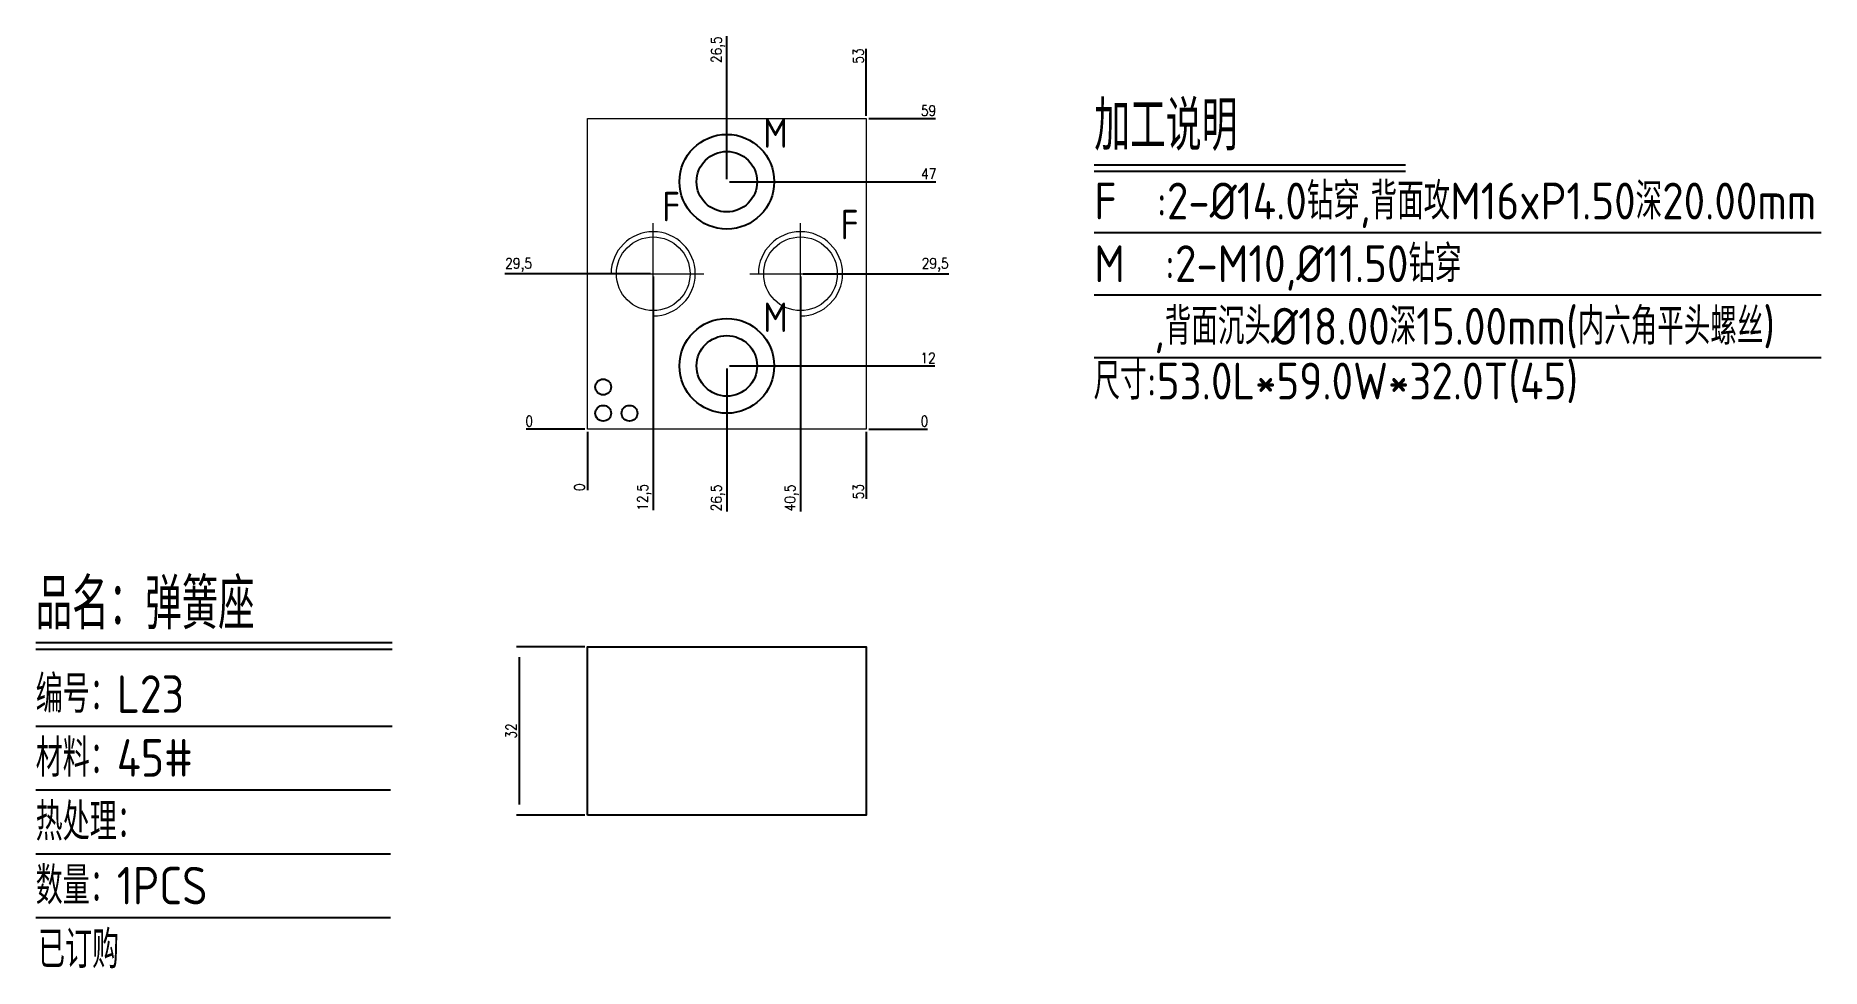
# Model space of a CAD drawing. Header units: millimetres. Extents: x 97381 to 97720, y -16809 to -16632.
import ezdxf
from ezdxf.enums import TextEntityAlignment as Align

# ---------------------------------------------------------------- set-up
doc = ezdxf.new("R2010")
doc.units = ezdxf.units.MM
for name, pattern in [('CENTER', [0]), ('DASHED', [0]), ('HIDDEN', [0])]:
    doc.linetypes.add(name, pattern=pattern)
for name, color, linetype in [('B2', 255, 'Continuous'), ('B2_O', 40, 'Continuous'), ('DIM', 4, 'Continuous'), ('TEXT', 4, 'Continuous')]:
    doc.layers.add(name, color=color, linetype=linetype)
doc.styles.add('gbenor', font='gbenor.shx', dxfattribs={"bigfont": 'gbcbig.shx'})
doc.styles.get("Standard").update_dxf_attribs({"font": 'txt.shx', "width": 0.85, "bigfont": 'ctxt.shx'})
doc.dimstyles.new('T-2-WX', dxfattribs={"dimtxt": 2, "dimasz": 2, "dimexe": 0.5, "dimexo": 0.5, "dimgap": 0.5, "dimtad": 1, "dimtxsty": 'Standard', "dimblk": 'OPEN30', "dimcen": 0, "dimazin": 3, "dimtfac": 1, "dimtmove": 0, "dimatfit": 3, "dimldrblk": 'OPEN30', "dimlwd": -1, "dimlwe": -1})

# ---------------------------------------------------------------- blocks, each defined once
blk = doc.blocks.new('*D7579')
at = {"layer": 'Defpoints', "color": 0}
for p in [(97485.47, -16706.47), (97538.47, -16706.47), (97548.47, -16706.47)]:
    blk.add_point(p, dxfattribs=at)
at = {"layer": 'DIM', "color": 0}
blk.add_line((97538.97, -16706.47), (97550.1, -16706.47), dxfattribs=at)
at = {"layer": 'DIM', "color": 0, "insert": (97549.53, -16704.97), "char_height": 2, "attachment_point": 5}
blk.add_mtext('0', dxfattribs=at)
blk = doc.blocks.new('_Open30')
blk = doc.blocks.new('*D7580')
at = {"layer": 'Defpoints', "color": 0}
for p in [(97511.97, -16694.47), (97548.47, -16694.47), (97485.47, -16706.47)]:
    blk.add_point(p, dxfattribs=at)
at = {"layer": 'DIM', "color": 0}
blk.add_line((97512.47, -16694.47), (97551.48, -16694.47), dxfattribs=at)
at = {"layer": 'DIM', "color": 0, "insert": (97550.22, -16692.97), "char_height": 2, "attachment_point": 5}
blk.add_mtext('12', dxfattribs=at)
blk = doc.blocks.new('*D7581')
at = {"layer": 'Defpoints', "color": 0}
for p in [(97525.97, -16676.97), (97548.47, -16676.97), (97485.47, -16706.47)]:
    blk.add_point(p, dxfattribs=at)
at = {"layer": 'DIM', "color": 0}
blk.add_line((97526.47, -16676.97), (97554.15, -16676.97), dxfattribs=at)
at = {"layer": 'DIM', "color": 0, "insert": (97551.56, -16675.28), "char_height": 2, "attachment_point": 5}
blk.add_mtext('29,5', dxfattribs=at)
blk = doc.blocks.new('*D7582')
at = {"layer": 'Defpoints', "color": 0}
for p in [(97511.97, -16659.47), (97548.47, -16659.47), (97485.47, -16706.47)]:
    blk.add_point(p, dxfattribs=at)
at = {"layer": 'DIM', "color": 0}
blk.add_line((97512.47, -16659.47), (97551.72, -16659.47), dxfattribs=at)
at = {"layer": 'DIM', "color": 0, "insert": (97550.34, -16657.97), "char_height": 2, "attachment_point": 5}
blk.add_mtext('47', dxfattribs=at)
blk = doc.blocks.new('*D7583')
at = {"layer": 'Defpoints', "color": 0}
for p in [(97538.47, -16647.47), (97548.47, -16647.47), (97485.47, -16706.47)]:
    blk.add_point(p, dxfattribs=at)
at = {"layer": 'DIM', "color": 0}
blk.add_line((97538.97, -16647.47), (97551.64, -16647.47), dxfattribs=at)
at = {"layer": 'DIM', "color": 0, "insert": (97550.3, -16645.97), "char_height": 2, "attachment_point": 5}
blk.add_mtext('59', dxfattribs=at)
blk = doc.blocks.new('*D7584')
at = {"layer": 'Defpoints', "color": 0}
for p in [(97475.47, -16706.47), (97485.47, -16706.47), (97485.47, -16706.47)]:
    blk.add_point(p, dxfattribs=at)
at = {"layer": 'DIM', "color": 0}
blk.add_line((97484.97, -16706.47), (97473.83, -16706.47), dxfattribs=at)
at = {"layer": 'DIM', "color": 0, "insert": (97474.4, -16704.97), "char_height": 2, "attachment_point": 5}
blk.add_mtext('0', dxfattribs=at)
blk = doc.blocks.new('*D7585')
at = {"layer": 'Defpoints', "color": 0}
for p in [(97475.47, -16676.97), (97497.97, -16676.97), (97485.47, -16706.47)]:
    blk.add_point(p, dxfattribs=at)
at = {"layer": 'DIM', "color": 0}
blk.add_line((97497.47, -16676.97), (97469.78, -16676.97), dxfattribs=at)
at = {"layer": 'DIM', "color": 0, "insert": (97472.38, -16675.28), "char_height": 2, "attachment_point": 5}
blk.add_mtext('29,5', dxfattribs=at)
blk = doc.blocks.new('*D7586')
at = {"layer": 'Defpoints', "color": 0}
for p in [(97485.47, -16706.47), (97538.47, -16706.47), (97538.47, -16716.47)]:
    blk.add_point(p, dxfattribs=at)
at = {"layer": 'DIM', "color": 0}
blk.add_line((97538.47, -16706.97), (97538.47, -16719.72), dxfattribs=at)
at = {"layer": 'DIM', "color": 0, "insert": (97536.97, -16718.35), "char_height": 2, "attachment_point": 5, "rotation": 90}
blk.add_mtext('53', dxfattribs=at)
blk = doc.blocks.new('*D7587')
at = {"layer": 'Defpoints', "color": 0}
for p in [(97525.97, -16676.97), (97485.47, -16706.47), (97525.97, -16716.47)]:
    blk.add_point(p, dxfattribs=at)
at = {"layer": 'DIM', "color": 0}
blk.add_line((97525.97, -16677.47), (97525.97, -16722.15), dxfattribs=at)
at = {"layer": 'DIM', "color": 0, "insert": (97524.28, -16719.56), "char_height": 2, "attachment_point": 5, "rotation": 90}
blk.add_mtext('40,5', dxfattribs=at)
blk = doc.blocks.new('*D7588')
at = {"layer": 'Defpoints', "color": 0}
for p in [(97511.97, -16694.47), (97485.47, -16706.47), (97511.97, -16716.47)]:
    blk.add_point(p, dxfattribs=at)
at = {"layer": 'DIM', "color": 0}
blk.add_line((97511.97, -16694.97), (97511.97, -16722.15), dxfattribs=at)
at = {"layer": 'DIM', "color": 0, "insert": (97510.28, -16719.56), "char_height": 2, "attachment_point": 5, "rotation": 90}
blk.add_mtext('26,5', dxfattribs=at)
blk = doc.blocks.new('*D7589')
at = {"layer": 'Defpoints', "color": 0}
for p in [(97497.97, -16676.97), (97485.47, -16706.47), (97497.97, -16716.47)]:
    blk.add_point(p, dxfattribs=at)
at = {"layer": 'DIM', "color": 0}
blk.add_line((97497.97, -16677.47), (97497.97, -16721.91), dxfattribs=at)
at = {"layer": 'DIM', "color": 0, "insert": (97496.28, -16719.44), "char_height": 2, "attachment_point": 5, "rotation": 90}
blk.add_mtext('12,5', dxfattribs=at)
blk = doc.blocks.new('*D7590')
at = {"layer": 'Defpoints', "color": 0}
for p in [(97485.47, -16706.47), (97485.47, -16706.47), (97485.47, -16716.47)]:
    blk.add_point(p, dxfattribs=at)
at = {"layer": 'DIM', "color": 0}
blk.add_line((97485.47, -16706.97), (97485.47, -16718.1), dxfattribs=at)
at = {"layer": 'DIM', "color": 0, "insert": (97483.97, -16717.54), "char_height": 2, "attachment_point": 5, "rotation": 90}
blk.add_mtext('0', dxfattribs=at)
blk = doc.blocks.new('*D7591')
at = {"layer": 'Defpoints', "color": 0}
for p in [(97538.47, -16637.47), (97538.47, -16647.47), (97485.47, -16706.47)]:
    blk.add_point(p, dxfattribs=at)
at = {"layer": 'DIM', "color": 0}
blk.add_line((97538.47, -16646.97), (97538.47, -16634.22), dxfattribs=at)
at = {"layer": 'DIM', "color": 0, "insert": (97536.97, -16635.59), "char_height": 2, "attachment_point": 5, "rotation": 90}
blk.add_mtext('53', dxfattribs=at)
blk = doc.blocks.new('*D7592')
at = {"layer": 'Defpoints', "color": 0}
for p in [(97511.97, -16637.47), (97511.97, -16659.47), (97485.47, -16706.47)]:
    blk.add_point(p, dxfattribs=at)
at = {"layer": 'DIM', "color": 0}
blk.add_line((97511.97, -16658.97), (97511.97, -16631.79), dxfattribs=at)
at = {"layer": 'DIM', "color": 0, "insert": (97510.28, -16634.38), "char_height": 2, "attachment_point": 5, "rotation": 90}
blk.add_mtext('26,5', dxfattribs=at)
blk = doc.blocks.new('*D7593')
at = {"layer": 'Defpoints', "color": 0}
for p in [(97485.47, -16747.83), (97472.46, -16779.83), (97485.47, -16779.83)]:
    blk.add_point(p, dxfattribs=at)
at = {"layer": 'DIM', "color": 0}
for p, q in [((97484.97, -16747.83), (97471.96, -16747.83)), ((97472.46, -16749.83), (97472.46, -16777.83)), ((97484.97, -16779.83), (97471.96, -16779.83))]:
    blk.add_line(p, q, dxfattribs=at)
at = {"layer": 'DIM', "color": 0, "insert": (97470.96, -16763.83), "char_height": 2, "attachment_point": 5, "rotation": 90}
blk.add_mtext('32', dxfattribs=at)

msp = doc.modelspace()

# ---------------------------------------------------------------- linework, layer by layer
at = {"layer": 'B2', "linetype": 'Continuous', "lineweight": 15}
msp.add_lwpolyline([(97485.466, -16706.47), (97485.466, -16647.47), (97538.466, -16647.47), (97538.466, -16706.47)], close=True, dxfattribs=at)
at = {"layer": 'B2', "linetype": 'Continuous'}
msp.add_lwpolyline([(97485.466, -16779.834), (97485.466, -16747.834), (97538.466, -16747.834), (97538.466, -16779.834)], close=True, dxfattribs=at)
at = {"layer": 'B2_O', "color": 4, "linetype": 'CENTER', "lineweight": 15}
for p, q in [((97497.966, -16686.57), (97497.966, -16667.37)), ((97525.966, -16686.57), (97525.966, -16667.37)), ((97488.366, -16676.97), (97507.566, -16676.97)), ((97516.366, -16676.97), (97535.566, -16676.97))]:
    msp.add_line(p, q, dxfattribs=at)
at = {"layer": 'B2_O', "linetype": 'HIDDEN', "ltscale": 3}
for centre in [(97511.966, -16659.47), (97511.966, -16694.47)]:
    msp.add_circle(centre, 9, dxfattribs=at)
at = {"layer": 'B2_O', "linetype": 'Continuous', "ltscale": 3}
for centre in [(97511.966, -16659.47), (97511.966, -16694.47)]:
    msp.add_circle(centre, 5.75, dxfattribs=at)
at = {"layer": 'B2_O', "color": 4, "linetype": 'DASHED', "lineweight": 15}
for centre in [(97497.966, -16676.97), (97525.966, -16676.97)]:
    msp.add_circle(centre, 7, dxfattribs=at)
for centre in [(97497.966, -16676.97), (97525.966, -16676.97)]:
    msp.add_arc(centre, 8, 270, 180, dxfattribs=at)
at = {"layer": 'DIM', "color": 4, "linetype": 'Continuous', "lineweight": 25}
for p, q in [((97380.592, -16747.02), (97448.356, -16747.02)), ((97380.592, -16748.269), (97448.356, -16748.269)), ((97380.592, -16762.899), (97448.356, -16762.899)), ((97380.592, -16775.031), (97448.061, -16775.031)), ((97380.592, -16787.163), (97448.061, -16787.163)), ((97380.592, -16799.295), (97448.061, -16799.295))]:
    msp.add_line(p, q, dxfattribs=at)
at = {"layer": 'TEXT', "color": 3}
for p, q in [((97581.805, -16656.249), (97640.942, -16656.249)), ((97581.805, -16657.474), (97640.942, -16657.474)), ((97581.805, -16669.094), (97720.001, -16669.094)), ((97581.805, -16680.994), (97720.001, -16680.994)), ((97581.805, -16692.894), (97720.001, -16692.894))]:
    msp.add_line(p, q, dxfattribs=at)
at = {"layer": 'TEXT', "color": 4}
for centre in [(97488.466, -16698.47), (97488.466, -16703.47), (97493.466, -16703.47)]:
    msp.add_circle(centre, 1.5, dxfattribs=at)

# ---------------------------------------------------------------- texts
at = {"layer": 'DIM', "color": 3, "linetype": 'Continuous', "lineweight": 25, "style": 'gbenor'}
for s, height, p in [('品名：弹簧座', 9.6341, (97380.592, -16744.523)), ('编号：L23', 7.1364, (97380.592, -16760.401)), ('材料：45#', 7.1364, (97380.592, -16772.533)), ('热处理：', 7.1364, (97380.592, -16784.665)), ('数量：1PCS', 7.1364, (97380.592, -16796.797)), ('已订购', 7.1364, (97381.026, -16808.929))]:
    msp.add_text(s, height=height, dxfattribs=at).set_placement(p)
at = {"layer": 'TEXT', "color": 4, "style": 'gbenor'}
for s, height, p in [('加工说明 ', 9.45, (97581.805, -16653.554)), ('F  :2-%%C14.0钻穿,背面攻M16xP1.50深20.00mm', 7, (97581.805, -16666.644)), ('M  :2-M10,%%c11.50钻穿', 7, (97581.805, -16678.544)), ('   ,背面沉头%%C18.00深15.00mm(内六角平头螺丝)', 7, (97581.805, -16690.444)), ('尺寸:53.0L*59.0W*32.0T(45)', 7, (97581.674, -16700.85))]:
    msp.add_text(s, height=height, dxfattribs=at).set_placement(p)
for s, p in [('M', (97521.215, -16650.221)), ('F', (97501.386, -16664.206)), ('F', (97535.309, -16667.626)), ('M', (97521.215, -16685.221))]:
    msp.add_text(s, height=5.6, dxfattribs=at).set_placement(p, align=Align.MIDDLE_CENTER)

# ---------------------------------------------------------------- dimensions: what is measured, and where the dimension line sits
at = {"layer": 'DIM', "color": 4}
for feature_location, offset, dtype, origin, picture, middle in [((97511.966, -16659.47), (0, 22), 1, (97485.466, -16706.47), '*D7592', (97510.275, -16634.379)), ((97538.466, -16647.47), (0, 10), 1, (97485.466, -16706.47), '*D7591', (97536.966, -16635.593)), ((97538.466, -16647.47), (10, 0), 0, (97485.466, -16706.47), '*D7583', (97550.301, -16645.97)), ((97511.966, -16659.47), (36.5, 0), 0, (97485.466, -16706.47), '*D7582', (97550.342, -16657.97)), ((97497.966, -16676.97), (-22.5, 0), 0, (97485.466, -16706.47), '*D7585', (97472.375, -16675.279)), ((97525.966, -16676.97), (22.5, 0), 0, (97485.466, -16706.47), '*D7581', (97551.556, -16675.279)), ((97525.966, -16676.97), (0, -39.5), 1, (97485.466, -16706.47), '*D7587', (97524.275, -16719.56)), ((97497.966, -16676.97), (0, -39.5), 1, (97485.466, -16706.47), '*D7589', (97496.275, -16719.439)), ((97511.966, -16694.47), (36.5, 0), 0, (97485.466, -16706.47), '*D7580', (97550.22, -16692.97)), ((97511.966, -16694.47), (0, -22), 1, (97485.466, -16706.47), '*D7588', (97510.275, -16719.56)), ((97485.465643838, -16706.469584561), (-10, 0), 0, (97485.465643838, -16706.469584561), '*D7584', (97474.398977171, -16704.969584561)), ((97538.465643838, -16706.469584561), (10, 0), 0, (97485.465643838, -16706.469584561), '*D7579', (97549.532310504, -16704.969584561)), ((97485.465643838, -16706.469584561), (0, -10), 1, (97485.465643838, -16706.469584561), '*D7590', (97483.965643838, -16717.536251228)), ((97538.466, -16706.47), (0, -10), 1, (97485.466, -16706.47), '*D7586', (97536.966, -16718.346))]:
    dim = msp.add_ordinate_dim(feature_location=feature_location, offset=offset, dtype=dtype, origin=origin, dimstyle='T-2-WX', dxfattribs=at)
    dim.commit()
    dim.dimension.update_dxf_attribs({"geometry": picture, "text_midpoint": middle})
dim = msp.add_linear_dim(base=(97472.459, -16779.834), p1=(97485.466, -16747.834), p2=(97485.466, -16779.834), angle=90, dimstyle='T-2-WX', dxfattribs=at)
dim.commit()
dim.dimension.update_dxf_attribs({"geometry": '*D7593', "text_midpoint": (97470.959, -16763.834)})

doc.saveas('drawing.dxf')
